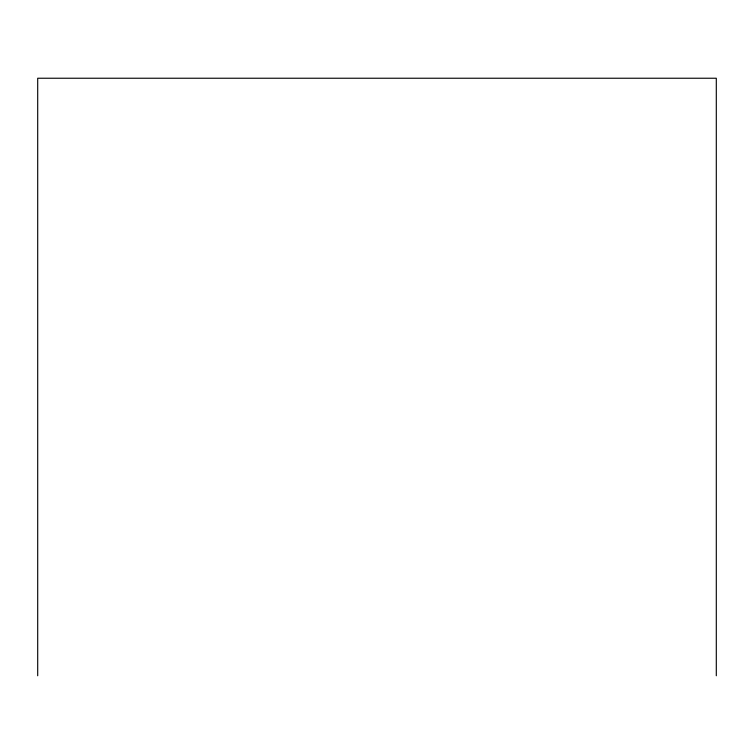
<?xml version="1.0" encoding="UTF-8"?>
<svg xmlns="http://www.w3.org/2000/svg" width="754" height="754" viewBox="0 0 754 754"><rect width="100%" height="100%" fill="white"/><g stroke="black" fill="none" stroke-linecap="round" stroke-linejoin="round"><path stroke-width="1.13" d="M716.3 675.763L716.3 78.237L37.7 78.237L37.7 675.763"/></g></svg>
